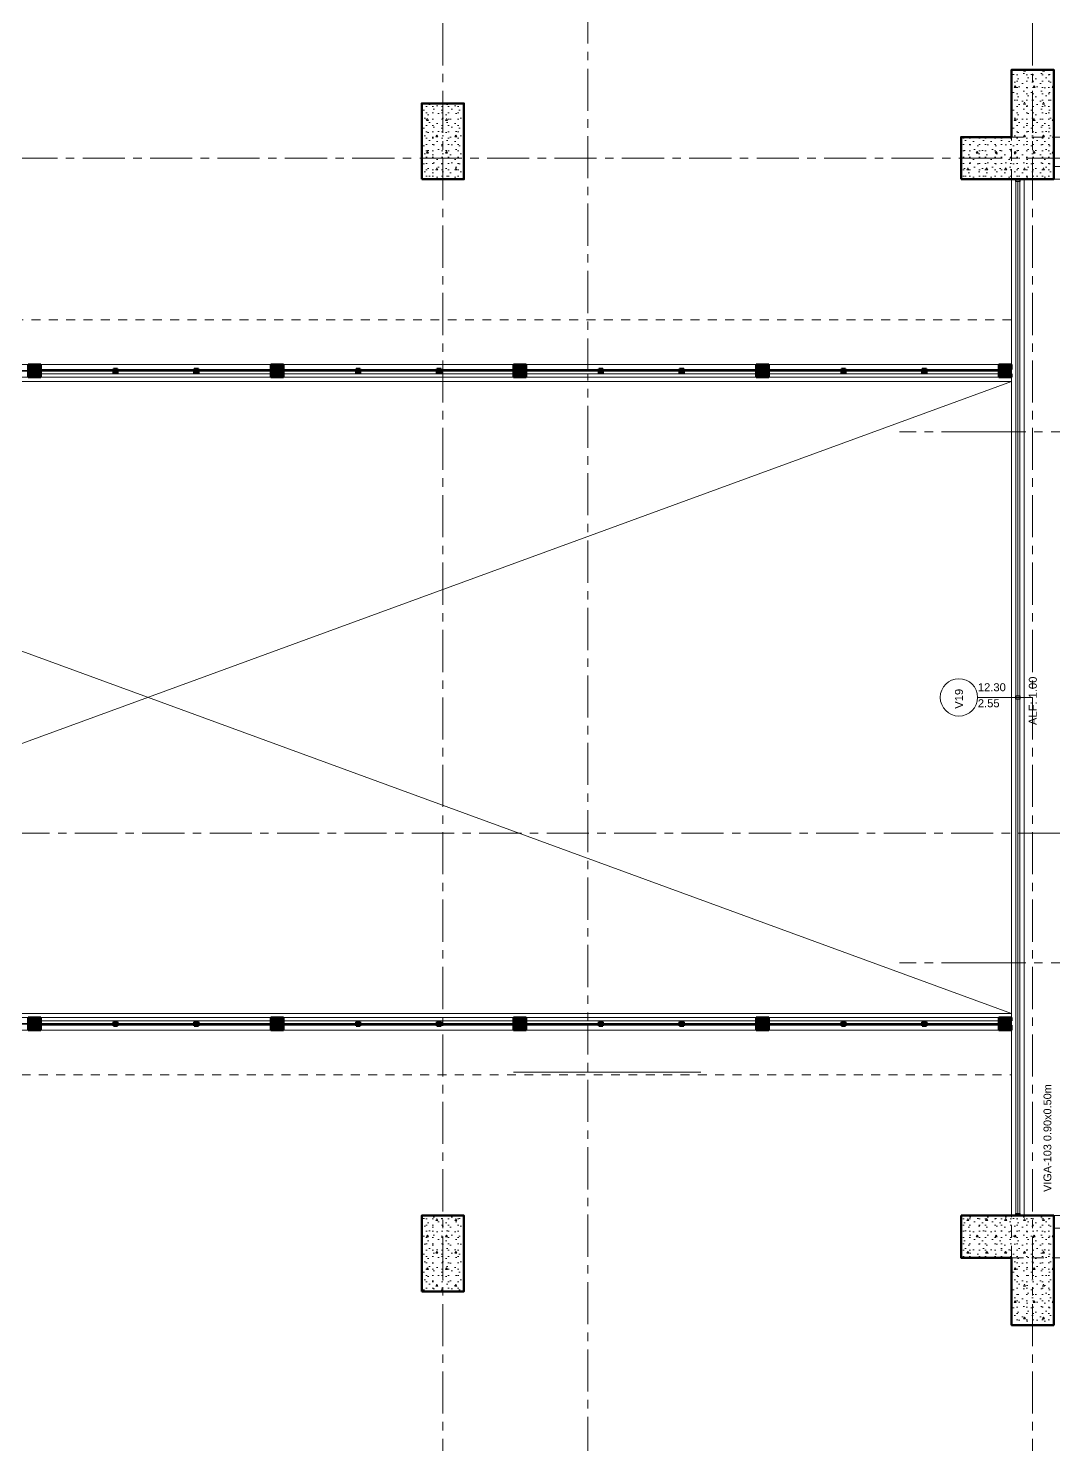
# Model space of a CAD drawing. Header units: inches. Extents: x -19 to 5698, y -728 to 92.
# Drawn here: x 494.9 to 507.07, y 14.68 to 31.49 of the extents above; entities that cross this region are included whole.
import ezdxf

# ---------------------------------------------------------------- set-up
doc = ezdxf.new("R2010")
doc.units = ezdxf.units.IN
doc.header["$MEASUREMENT"] = 0
doc.set_wipeout_variables(frame=1)
for name, pattern in [('ACAD_ISO04W100', [30, 24, -3, 0, -3]), ('Hidden Line', [0.195611, 0.141111, -0.0545]), ('Oculto', [0.15875, 0.105833, -0.052917]), ('Punto & Raya', [0.65, 0.5, -0.075, 0, -0.075]), ('Wipeout_Contour', [1, 0, -1])]:
    doc.linetypes.add(name, pattern=pattern)
for name, color, linetype in [('02 _ ARQ _ ALB _ Ejes Generales', 251, 'Continuous'), ('02 _ ARQ _ ZON _ Espacio.3D', 7, 'Continuous'), ('08 _ STR _ EXT _ 06 Columnas', 7, 'Continuous'), ('08 _ STR _ EXT _ 07 Losa Aligerada', 7, 'Continuous'), ('08 _ STR _ EXT _ 09 Vigas', 251, 'Continuous'), ('Acabado - Muros', 7, 'Continuous'), ('Dibujo 2D - General', 7, 'Continuous'), ('Estructura - 04 MURO', 7, 'Continuous'), ('Marcador - Secciones', 7, 'Continuous'), ('Notas - Etiquetas', 7, 'Continuous')]:
    doc.layers.add(name, color=color, linetype=linetype)
doc.styles.add('Estilo_Generado_4', font='swisse.ttf')
pattern_1 = [(0, (462.5001, 3e-08), (0, 0.3897114), [0.024375, -0.200625]), (0, (462.6126, 0.19486), (0, 0.3897114), [0.024375, -0.200625]), (60, (462.5001, 3e-08), (-0.3375, 0.1948557), [0.024375, -0.200625]), (60, (462.7251, 3e-08), (-0.3375, 0.1948557), [0.024375, -0.200625]), (120, (462.52447, 3e-08), (0.3375, 0.1948557), [0.024375, -0.200625]), (120, (462.74947, 3e-08), (0.3375, 0.1948557), [0.024375, -0.200625]), (0, (462.50009, 0.0375), (0, 0.075), [0, -0.075, 0, -0.1125]), (45, (462.53759, 0.0375), (-0.05303301, 0.05303301), [0, -0.05625, 0, -0.09375])]

msp = doc.modelspace()

# ---------------------------------------------------------------- hatches: boundary and pattern name
at = {"layer": '08 _ STR _ EXT _ 06 Columnas', "linetype": 'Continuous', "lineweight": 9}
h = msp.add_hatch(dxfattribs=at)
h.set_pattern_fill('HORMIGÓN_EN_MASA_0002', style=0, pattern_type=2)
h.set_pattern_definition(pattern_1)
h.paths.add_polyline_path([(505.9701, 29.7), (507.0701, 29.7), (507.0701, 31), (506.5701, 31), (506.5701, 30.2), (505.9701, 30.2)])
h = msp.add_hatch(dxfattribs=at)
h.set_pattern_fill('HORMIGÓN_EN_MASA_0002', style=0, pattern_type=2)
h.set_pattern_definition(pattern_1)
h.paths.add_polyline_path([(499.5701, 29.7), (500.0701, 29.7), (500.0701, 30.6), (499.5701, 30.6)])
h = msp.add_hatch(dxfattribs=at)
h.set_pattern_fill('HORMIGÓN_EN_MASA_0002', style=0, pattern_type=2)
h.set_pattern_definition(pattern_1)
h.paths.add_polyline_path([(499.5701, 16.5), (500.0701, 16.5), (500.0701, 17.4), (499.5701, 17.4)])
h = msp.add_hatch(dxfattribs=at)
h.set_pattern_fill('HORMIGÓN_EN_MASA_0002', style=0, pattern_type=2)
h.set_pattern_definition(pattern_1)
h.paths.add_polyline_path([(505.9701, 17.4), (505.9701, 16.9), (506.5701, 16.9), (506.5701, 16.1), (507.0701, 16.1), (507.0701, 17.4)])

# ---------------------------------------------------------------- linework, layer by layer
at = {"layer": '02 _ ARQ _ ALB _ Ejes Generales', "color": 251, "linetype": 'Punto & Raya', "lineweight": 13, "true_color": 0x636466}
for p, q in [((506.8201, 3.05), (506.8201, 44.9)), ((468.3455, 29.95), (517.0701, 29.95)), ((506.2386, 26.7), (505.2386, 26.7)), ((506.2386, 26.7), (512.2386, 26.7)), ((506.2386, 20.4), (505.2386, 20.4)), ((506.2386, 20.4), (512.2386, 20.4))]:
    msp.add_line(p, q, dxfattribs=at)
at = {"layer": '02 _ ARQ _ ZON _ Espacio.3D', "color": 254, "linetype": 'Continuous', "lineweight": 0, "flags": 128}
for points in [[(483.3801, 27.5), (506.5701, 27.5), (506.5701, 29.7), (505.9701, 29.7), (505.9701, 30.2), (506.5701, 30.2), (506.5701, 31), (507.0701, 31), (507.0701, 29.85), (513.0701, 29.85), (513.0701, 30.2), (513.5701, 30.2), (513.5701, 30.7), (514.0701, 30.7), (514.0701, 29.85), (515.2701, 29.85), (515.2701, 40.25), (494.7415, 40.25)], [(486.6987, 6.85), (515.2701, 6.85), (515.2701, 15.2), (514.4701, 15.2), (514.4701, 17.9501), (514.0701, 17.9501), (514.0701, 16.4), (513.5701, 16.4), (513.5701, 16.9), (513.0701, 16.9), (513.0701, 17.25), (507.0701, 17.25), (507.0701, 16.1), (506.5701, 16.1), (506.5701, 16.9), (505.9701, 16.9), (505.9701, 17.4), (506.5701, 17.4), (506.5701, 19.6), (483.3801, 19.6)]]:
    msp.add_lwpolyline(points, dxfattribs=at)
msp.add_lwpolyline([(506.7201, 29.7), (506.7201, 17.4), (509.1701, 17.4), (509.1701, 19.3), (509.3201, 19.3), (509.3201, 20.2), (509.1701, 20.2), (509.1701, 22.25), (508.6701, 22.25), (508.6701, 22.7), (509.1701, 22.7), (509.1701, 24.4), (508.6701, 24.4), (508.6701, 24.85), (509.1701, 24.85), (509.1701, 29.7)], close=True, dxfattribs=at)
at = {"layer": '08 _ STR _ EXT _ 06 Columnas', "color": 7, "linetype": 'Continuous', "lineweight": 60, "flags": 128}
for points in [[(505.9701, 29.7), (507.0701, 29.7), (507.0701, 31), (506.5701, 31), (506.5701, 30.2), (505.9701, 30.2)], [(505.9701, 17.4), (507.0701, 17.4), (507.0701, 16.1), (506.5701, 16.1), (506.5701, 16.9), (505.9701, 16.9)]]:
    msp.add_lwpolyline(points, close=True, dxfattribs=at)
at = {"layer": '08 _ STR _ EXT _ 06 Columnas', "color": 7, "linetype": 'Continuous', "lineweight": 80, "flags": 128}
for points in [[(499.5701, 29.7), (500.0701, 29.7), (500.0701, 30.6), (499.5701, 30.6)], [(499.5701, 16.5), (500.0701, 16.5), (500.0701, 17.4), (499.5701, 17.4)]]:
    msp.add_lwpolyline(points, close=True, dxfattribs=at)
at = {"layer": '08 _ STR _ EXT _ 07 Losa Aligerada', "color": 7, "linetype": 'Continuous', "lineweight": 18, "flags": 128}
msp.add_lwpolyline([(506.5701, 19.8), (506.5701, 27.3), (486.0701, 27.3), (486.0701, 24.7758), (486.0701, 24.5), (486.0701, 24.5), (486.0701, 22.6), (486.0706, 22.6), (486.0707, 22.35), (486.0701, 22.35), (486.0701, 19.8)], close=True, dxfattribs=at)
at = {"layer": '08 _ STR _ EXT _ 09 Vigas', "color": 251, "linetype": 'Hidden Line', "lineweight": 13, "true_color": 0x636466}
for p, q in [((506.5701, 30.2), (514.0701, 30.2)), ((506.5701, 16.9), (514.0701, 16.9))]:
    msp.add_line(p, q, dxfattribs=at)
at = {"layer": 'Dibujo 2D - General', "color": 7, "linetype": 'ACAD_ISO04W100', "lineweight": 13}
msp.add_line((500.6601, 19.1), (502.8808, 19.1), dxfattribs=at)
at = {"layer": 'Estructura - 04 MURO', "color": 7, "linetype": 'Continuous', "lineweight": 80}
for p, q in [((506.5701, 29.7), (506.6201, 29.7)), ((506.5701, 29.7), (506.6201, 29.7)), ((506.6201, 29.7), (506.6701, 29.7)), ((506.6201, 29.7), (506.6701, 29.7)), ((506.6201, 29.7), (506.6701, 29.7)), ((506.6701, 29.7), (506.7201, 29.7)), ((506.6701, 29.7), (506.7201, 29.7)), ((506.5701, 17.4), (506.6201, 17.4)), ((506.5701, 17.4), (506.6201, 17.4)), ((506.6201, 17.4), (506.6701, 17.4)), ((506.6201, 17.4), (506.6701, 17.4)), ((506.6201, 17.4), (506.6701, 17.4)), ((506.6701, 17.4), (506.7201, 17.4)), ((506.6701, 17.4), (506.7201, 17.4))]:
    msp.add_line(p, q, dxfattribs=at)
at = {"layer": 'Estructura - 04 MURO', "color": 165, "linetype": 'Continuous', "lineweight": 15}
for p, q in [((506.5701, 29.7), (506.5701, 17.4)), ((506.6201, 23.57), (506.6201, 29.674)), ((506.6451, 29.674), (506.6451, 23.57)), ((506.6701, 29.674), (506.6701, 23.57)), ((506.7201, 29.7), (506.7201, 17.4)), ((506.167, 23.55), (506.8201, 23.55)), ((506.6201, 17.426), (506.6201, 23.53)), ((506.6451, 23.53), (506.6451, 17.426)), ((506.6701, 23.53), (506.6701, 17.426))]:
    msp.add_line(p, q, dxfattribs=at)
at = {"layer": 'Estructura - 04 MURO', "color": 165, "linetype": 'Continuous', "lineweight": 25}
for p, q in [((506.6201, 29.674), (506.6201, 29.7)), ((506.6701, 29.674), (506.6201, 29.674)), ((506.6701, 29.7), (506.6701, 29.674)), ((506.6201, 23.55), (506.6201, 23.57)), ((506.6201, 23.57), (506.6701, 23.57)), ((506.6201, 23.53), (506.6201, 23.55)), ((506.6701, 23.57), (506.6701, 23.55)), ((506.6701, 23.55), (506.6701, 23.53)), ((506.6701, 23.53), (506.6201, 23.53)), ((506.6201, 17.4), (506.6201, 17.426)), ((506.6201, 17.426), (506.6701, 17.426)), ((506.6701, 17.426), (506.6701, 17.4))]:
    msp.add_line(p, q, dxfattribs=at)
at = {"layer": 'Estructura - 04 MURO', "color": 251, "linetype": 'Continuous', "lineweight": 13, "flags": 128}
msp.add_lwpolyline([(505.9451, 23.7719, 1), (505.9451, 23.3281, 1)], format="xyb", close=True, dxfattribs=at)
at = {"layer": 'Marcador - Secciones', "color": 251, "linetype": 'Punto & Raya', "lineweight": 13, "true_color": 0x636466}
msp.add_line((491.4527, 21.9367), (519.2073, 21.9367), dxfattribs=at)

# ---------------------------------------------------------------- texts
at = {"layer": 'Estructura - 04 MURO', "color": 251, "lineweight": 25, "char_height": 0.095, "attachment_point": 7, "style": 'Estilo_Generado_4'}
for s, insert in [('\\A1;{\\pql;\\pt0;\\fSwis721 Ex BT|b0|i0|c0|p34;12.30\\fSwis721 Ex BT|b0|i0|c0|p34;\\A1{\\H.66x;\\S^  ;}\\fSwis721 Ex BT|b0|i0|c0|p34;\\fSwis721 Ex BT|b0|i0|c0|p34;}', (506.1701, 23.595)), ('\\A1;{\\pql;\\pt0;\\fSwis721 Ex BT|b0|i0|c0|p34;2.55\\fSwis721 Ex BT|b0|i0|c0|p34;\\A1{\\H.66x;\\S^  ;}\\fSwis721 Ex BT|b0|i0|c0|p34;\\fSwis721 Ex BT|b0|i0|c0|p34;}', (506.1701, 23.405))]:
    msp.add_mtext(s, dxfattribs=dict(at, insert=insert))
at = {"layer": 'Estructura - 04 MURO', "color": 251, "lineweight": 25, "char_height": 0.095, "attachment_point": 7, "rotation": 90, "style": 'Estilo_Generado_4'}
for s, insert in [('\\A1;{\\pql;\\pt0;\\fSwis721 Ex BT|b0|i0|c0|p34;ALF: 1.00\\fSwis721 Ex BT|b0|i0|c0|p34;\\A1{\\H.66x;\\S^  ;}\\fSwis721 Ex BT|b0|i0|c0|p34;\\fSwis721 Ex BT|b0|i0|c0|p34;}', (506.8975, 23.2212)), ('\\A1;{\\pql;\\pt0;\\fSwis721 Ex BT|b0|i0|c0|p34;V19\\fSwis721 Ex BT|b0|i0|c0|p34;\\fSwis721 Ex BT|b0|i0|c0|p34;\\fSwis721 Ex BT|b0|i0|c0|p34;}', (505.9952, 23.4149))]:
    msp.add_mtext(s, dxfattribs=dict(at, insert=insert))
at = {"layer": 'Notas - Etiquetas', "color": 171, "linetype": 'Continuous', "lineweight": 13, "insert": (507.0435, 17.6801), "char_height": 0.0925, "attachment_point": 7, "rotation": 90, "style": 'Estilo_Generado_4'}
msp.add_mtext('\\A1;{\\pql;\\fSwis721 Ex BT|b0|i0|c0|p34;VIGA-103\\fSwis721 Ex BT|b0|i0|c0|p34; \\fSwis721 Ex BT|b0|i0|c0|p34;0.90\\fSwis721 Ex BT|b0|i0|c0|p34;x\\fSwis721 Ex BT|b0|i0|c0|p34;0.50\\fSwis721 Ex BT|b0|i0|c0|p34;m}', dxfattribs=at)

# ---------------------------------------------------------------- next in the draw order: wipeouts: each hides what was drawn before it
at = {"color": 254, "linetype": 'Wipeout_Contour', "lineweight": 0, "ltscale": 16214.151594}
msp.add_wipeout([(484.7301, 27.35), (506.5701, 27.35), (506.5701, 27.5), (484.7301, 27.5)], dxfattribs=at).dxf.layer = 'Estructura - 04 MURO'
at = {"color": 254, "linetype": 'Wipeout_Contour', "lineweight": 0, "ltscale": 16213.9715}
msp.add_wipeout([(484.7301, 19.6), (506.5701, 19.6), (506.5701, 19.75), (484.7301, 19.75)], dxfattribs=at).dxf.layer = 'Estructura - 04 MURO'

# ---------------------------------------------------------------- next in the draw order: hatches: boundary and pattern name
at = {"layer": 'Acabado - Muros', "linetype": 'Continuous', "lineweight": 9}
for points in [[(494.9001, 27.4298), (494.0401, 27.4298), (494.0401, 27.4198), (494.9001, 27.4198)], [(494.9001, 19.67), (494.9001, 19.68), (494.0401, 19.68), (494.0401, 19.67)]]:
    msp.add_hatch(color=250, dxfattribs=at).paths.add_polyline_path(points)
at = {"layer": 'Acabado - Muros', "linetype": 'Continuous', "lineweight": 0}
for points in [[(506.5201, 27.3898), (506.5701, 27.3898), (506.5701, 27.4398), (506.5201, 27.4398)], [(506.5201, 19.71), (506.5201, 19.66), (506.5701, 19.66), (506.5701, 19.71)]]:
    msp.add_hatch(color=254, dxfattribs=at).paths.add_polyline_path(points)

# ---------------------------------------------------------------- next in the draw order: linework, layer by layer
at = {"layer": '08 _ STR _ EXT _ 09 Vigas', "color": 251, "linetype": 'Hidden Line', "lineweight": 13, "true_color": 0x636466}
msp.add_line((506.5701, 16.9), (506.5701, 30.2), dxfattribs=at)
at = {"layer": 'Acabado - Muros', "color": 7, "linetype": 'Continuous', "lineweight": 60}
for p, q in [((494.9001, 27.4998), (494.9001, 27.3498)), ((506.5201, 27.4398), (506.5201, 27.3898)), ((506.5701, 27.4398), (506.5201, 27.4398)), ((506.5701, 27.4998), (506.5701, 27.4398)), ((506.5701, 27.3898), (506.5201, 27.3898)), ((506.5701, 27.3898), (506.5701, 27.3498)), ((494.9001, 19.75), (494.9001, 19.6)), ((506.5201, 19.71), (506.5201, 19.66)), ((506.5701, 19.71), (506.5201, 19.71)), ((506.5701, 19.75), (506.5701, 19.71)), ((506.5701, 19.66), (506.5201, 19.66)), ((506.5701, 19.66), (506.5701, 19.6))]:
    msp.add_line(p, q, dxfattribs=at)
at = {"layer": 'Acabado - Muros', "color": 7, "linetype": 'Continuous', "lineweight": 13, "flags": 128}
for points in [[(494.9001, 27.4298), (494.9001, 27.4198), (494.0401, 27.4198), (494.0401, 27.4298)], [(494.9001, 19.67), (494.9001, 19.68), (494.0401, 19.68), (494.0401, 19.67)]]:
    msp.add_lwpolyline(points, close=True, dxfattribs=at)
at = {"layer": 'Dibujo 2D - General', "color": 7, "linetype": 'ACAD_ISO04W100', "lineweight": 13}
for p, q in [((506.4201, 27.5), (483.5301, 27.5)), ((483.5301, 27.35), (506.5701, 27.35)), ((486.0701, 19.8), (506.5701, 27.3)), ((506.5701, 19.8), (486.0701, 27.3)), ((506.5701, 19.75), (483.5301, 19.75)), ((483.5301, 19.6), (506.5701, 19.6))]:
    msp.add_line(p, q, dxfattribs=at)
at = {"layer": 'Dibujo 2D - General', "color": 7, "linetype": 'Oculto', "lineweight": 13}
msp.add_lwpolyline([(482.8801, 19.0689), (506.5701, 19.0689), (506.5701, 28.0309), (482.8801, 28.0309)], close=True, dxfattribs=at)
at = {"layer": 'Dibujo 2D - General', "color": 7, "linetype": 'ACAD_ISO04W100', "lineweight": 13}
for points in [[(494.9001, 27.5), (495.0501, 27.5), (495.0501, 27.35), (494.9001, 27.35)], [(497.7801, 27.5), (497.9301, 27.5), (497.9301, 27.35), (497.7801, 27.35)], [(500.6601, 27.5), (500.8101, 27.5), (500.8101, 27.35), (500.6601, 27.35)], [(503.5401, 27.5), (503.6901, 27.5), (503.6901, 27.35), (503.5401, 27.35)], [(506.4201, 27.5), (506.5701, 27.5), (506.5701, 27.35), (506.4201, 27.35)], [(494.9001, 19.75), (495.0501, 19.75), (495.0501, 19.6), (494.9001, 19.6)], [(497.7801, 19.75), (497.9301, 19.75), (497.9301, 19.6), (497.7801, 19.6)], [(500.6601, 19.75), (500.8101, 19.75), (500.8101, 19.6), (500.6601, 19.6)], [(503.5401, 19.75), (503.6901, 19.75), (503.6901, 19.6), (503.5401, 19.6)], [(506.4201, 19.75), (506.5701, 19.75), (506.5701, 19.6), (506.4201, 19.6)]]:
    msp.add_lwpolyline(points, close=True, dxfattribs=at)
at = {"layer": 'Estructura - 04 MURO', "color": 7, "linetype": 'Continuous', "lineweight": 13, "flags": 128}
for points in [[(506.5701, 27.5), (484.7301, 27.5)], [(506.5701, 27.35), (506.5701, 27.5)], [(484.7301, 27.35), (506.5701, 27.35)], [(506.5701, 19.75), (484.7301, 19.75)], [(506.5701, 19.6), (506.5701, 19.75)], [(484.7301, 19.6), (506.5701, 19.6)]]:
    msp.add_lwpolyline(points, dxfattribs=at)
at = {"layer": 'Marcador - Secciones', "color": 251, "linetype": 'Punto & Raya', "lineweight": 13, "true_color": 0x636466}
msp.add_line((501.5425, 46.2111), (501.5425, 0.8878), dxfattribs=at)

# ---------------------------------------------------------------- next in the draw order: wipeouts: each hides what was drawn before it
at = {"color": 254, "linetype": 'Wipeout_Contour', "lineweight": 0, "ltscale": 24331.456}
msp.add_wipeout([(496.8951, 27.3998), (496.8951, 27.3898), (497.7801, 27.3898), (497.7801, 27.4398), (496.9201, 27.4398), (496.9201, 27.3998)], dxfattribs=at).dxf.layer = 'Acabado - Muros'
at = {"color": 254, "linetype": 'Wipeout_Contour', "lineweight": 0, "ltscale": 24348.735608}
msp.add_wipeout([(499.7751, 27.3998), (499.7751, 27.3898), (500.6601, 27.3898), (500.6601, 27.4398), (499.8001, 27.4398), (499.8001, 27.3998)], dxfattribs=at).dxf.layer = 'Acabado - Muros'
at = {"color": 254, "linetype": 'Wipeout_Contour', "lineweight": 0, "ltscale": 24366.015217}
msp.add_wipeout([(502.6551, 27.3998), (502.6551, 27.3898), (503.5401, 27.3898), (503.5401, 27.4398), (502.6801, 27.4398), (502.6801, 27.3998)], dxfattribs=at).dxf.layer = 'Acabado - Muros'
at = {"color": 254, "linetype": 'Wipeout_Contour', "lineweight": 0, "ltscale": 24383.294826}
msp.add_wipeout([(505.5351, 27.3998), (505.5351, 27.3898), (506.4201, 27.3898), (506.4201, 27.4398), (505.5601, 27.4398), (505.5601, 27.3998)], dxfattribs=at).dxf.layer = 'Acabado - Muros'
at = {"color": 254, "linetype": 'Wipeout_Contour', "lineweight": 0, "ltscale": 24331.19398}
msp.add_wipeout([(496.8951, 19.71), (496.8951, 19.7), (496.9201, 19.7), (496.9201, 19.66), (497.7801, 19.66), (497.7801, 19.71)], dxfattribs=at).dxf.layer = 'Acabado - Muros'
at = {"color": 254, "linetype": 'Wipeout_Contour', "lineweight": 0, "ltscale": 24348.473774}
msp.add_wipeout([(499.7751, 19.71), (499.7751, 19.7), (499.8001, 19.7), (499.8001, 19.66), (500.6601, 19.66), (500.6601, 19.71)], dxfattribs=at).dxf.layer = 'Acabado - Muros'
at = {"color": 254, "linetype": 'Wipeout_Contour', "lineweight": 0, "ltscale": 24365.753569}
msp.add_wipeout([(502.6551, 19.71), (502.6551, 19.7), (502.6801, 19.7), (502.6801, 19.66), (503.5401, 19.66), (503.5401, 19.71)], dxfattribs=at).dxf.layer = 'Acabado - Muros'
at = {"color": 254, "linetype": 'Wipeout_Contour', "lineweight": 0, "ltscale": 32503.188582}
msp.add_wipeout([(505.5351, 19.71), (504.5751, 19.71), (504.5751, 19.7), (504.6001, 19.7), (504.6001, 19.66), (505.5101, 19.66), (505.5101, 19.7), (505.5351, 19.7)], dxfattribs=at).dxf.layer = 'Acabado - Muros'

# ---------------------------------------------------------------- next in the draw order: hatches: boundary and pattern name
at = {"layer": 'Acabado - Muros', "linetype": 'Continuous', "lineweight": 0}
msp.add_hatch(color=254, dxfattribs=at).paths.add_polyline_path([(506.5701, 27.3498), (506.5701, 27.4998), (506.4201, 27.4998), (506.4201, 27.3498)])

# ---------------------------------------------------------------- next in the draw order: linework, layer by layer
at = {"layer": 'Acabado - Muros', "color": 7, "linetype": 'Continuous', "lineweight": 60}
for p, q in [((497.7801, 27.4998), (497.7801, 27.3498)), ((500.6601, 27.4998), (500.6601, 27.3498)), ((503.5401, 27.4998), (503.5401, 27.3498)), ((506.4201, 27.4998), (506.4201, 27.3498)), ((506.5701, 27.4998), (506.4201, 27.4998)), ((506.5701, 27.3498), (506.4201, 27.3498)), ((497.7801, 19.75), (497.7801, 19.6)), ((500.6601, 19.75), (500.6601, 19.6)), ((503.5401, 19.75), (503.5401, 19.6))]:
    msp.add_line(p, q, dxfattribs=at)

# ---------------------------------------------------------------- next in the draw order: wipeouts: each hides what was drawn before it
at = {"color": 254, "linetype": 'Wipeout_Contour', "lineweight": 0, "ltscale": 32434.41397}
msp.add_wipeout([(495.9351, 27.3998), (495.9351, 27.3898), (496.8951, 27.3898), (496.8951, 27.3998), (496.8701, 27.3998), (496.8701, 27.4398), (495.9601, 27.4398), (495.9601, 27.3998)], dxfattribs=at).dxf.layer = 'Acabado - Muros'
at = {"color": 254, "linetype": 'Wipeout_Contour', "lineweight": 0, "ltscale": 32457.453449}
msp.add_wipeout([(498.8151, 27.3998), (498.8151, 27.3898), (499.7751, 27.3898), (499.7751, 27.3998), (499.7501, 27.3998), (499.7501, 27.4398), (498.8401, 27.4398), (498.8401, 27.3998)], dxfattribs=at).dxf.layer = 'Acabado - Muros'
at = {"color": 254, "linetype": 'Wipeout_Contour', "lineweight": 0, "ltscale": 32480.49293}
msp.add_wipeout([(501.6951, 27.3998), (501.6951, 27.3898), (502.6551, 27.3898), (502.6551, 27.3998), (502.6301, 27.3998), (502.6301, 27.4398), (501.7201, 27.4398), (501.7201, 27.3998)], dxfattribs=at).dxf.layer = 'Acabado - Muros'
at = {"color": 254, "linetype": 'Wipeout_Contour', "lineweight": 0, "ltscale": 32503.53241}
msp.add_wipeout([(504.5751, 27.3998), (504.5751, 27.3898), (505.5351, 27.3898), (505.5351, 27.3998), (505.5101, 27.3998), (505.5101, 27.4398), (504.6001, 27.4398), (504.6001, 27.3998)], dxfattribs=at).dxf.layer = 'Acabado - Muros'
at = {"color": 254, "linetype": 'Wipeout_Contour', "lineweight": 0, "ltscale": 32434.069408}
msp.add_wipeout([(496.8951, 19.71), (495.9351, 19.71), (495.9351, 19.7), (495.9601, 19.7), (495.9601, 19.66), (496.8701, 19.66), (496.8701, 19.7), (496.8951, 19.7)], dxfattribs=at).dxf.layer = 'Acabado - Muros'
at = {"color": 254, "linetype": 'Wipeout_Contour', "lineweight": 0, "ltscale": 32457.109132}
msp.add_wipeout([(499.7751, 19.71), (498.8151, 19.71), (498.8151, 19.7), (498.8401, 19.7), (498.8401, 19.66), (499.7501, 19.66), (499.7501, 19.7), (499.7751, 19.7)], dxfattribs=at).dxf.layer = 'Acabado - Muros'
at = {"color": 254, "linetype": 'Wipeout_Contour', "lineweight": 0, "ltscale": 32480.148857}
msp.add_wipeout([(502.6551, 19.71), (501.6951, 19.71), (501.6951, 19.7), (501.7201, 19.7), (501.7201, 19.66), (502.6301, 19.66), (502.6301, 19.7), (502.6551, 19.7)], dxfattribs=at).dxf.layer = 'Acabado - Muros'
at = {"color": 254, "linetype": 'Wipeout_Contour', "lineweight": 0, "ltscale": 24371.746492}
msp.add_wipeout([(503.6901, 19.71), (503.6901, 19.66), (504.5501, 19.66), (504.5501, 19.7), (504.5751, 19.7), (504.5751, 19.71)], dxfattribs=at).dxf.layer = 'Acabado - Muros'
at = {"color": 254, "linetype": 'Wipeout_Contour', "lineweight": 0, "ltscale": 24383.033364}
msp.add_wipeout([(505.5351, 19.71), (505.5351, 19.7), (505.5601, 19.7), (505.5601, 19.66), (506.4201, 19.66), (506.4201, 19.71)], dxfattribs=at).dxf.layer = 'Acabado - Muros'

# ---------------------------------------------------------------- next in the draw order: hatches: boundary and pattern name
at = {"layer": 'Acabado - Muros', "linetype": 'Continuous', "lineweight": 0}
for points in [[(496.9201, 27.3998), (496.9201, 27.4498), (496.8701, 27.4498), (496.8701, 27.3998)], [(499.8001, 27.3998), (499.8001, 27.4498), (499.7501, 27.4498), (499.7501, 27.3998)], [(502.6801, 27.3998), (502.6801, 27.4498), (502.6301, 27.4498), (502.6301, 27.3998)], [(505.5601, 27.3998), (505.5601, 27.4498), (505.5101, 27.4498), (505.5101, 27.3998)], [(496.9201, 19.7), (496.8701, 19.7), (496.8701, 19.65), (496.9201, 19.65)], [(499.8001, 19.7), (499.7501, 19.7), (499.7501, 19.65), (499.8001, 19.65)], [(502.6801, 19.7), (502.6301, 19.7), (502.6301, 19.65), (502.6801, 19.65)], [(503.6901, 19.75), (503.5401, 19.75), (503.5401, 19.6), (503.6901, 19.6)], [(504.6001, 19.7), (504.5501, 19.7), (504.5501, 19.65), (504.6001, 19.65)], [(505.5601, 19.7), (505.5101, 19.7), (505.5101, 19.65), (505.5601, 19.65)], [(506.5701, 19.75), (506.4201, 19.75), (506.4201, 19.6), (506.5701, 19.6)]]:
    msp.add_hatch(color=254, dxfattribs=at).paths.add_polyline_path(points)
at = {"layer": 'Acabado - Muros', "linetype": 'Continuous', "lineweight": 9}
for points in [[(497.7801, 27.4298), (496.9201, 27.4298), (496.9201, 27.4198), (497.7801, 27.4198)], [(500.6601, 27.4298), (499.8001, 27.4298), (499.8001, 27.4198), (500.6601, 27.4198)], [(503.5401, 27.4298), (502.6801, 27.4298), (502.6801, 27.4198), (503.5401, 27.4198)], [(506.4201, 27.4298), (505.5601, 27.4298), (505.5601, 27.4198), (506.4201, 27.4198)], [(497.7801, 19.67), (497.7801, 19.68), (496.9201, 19.68), (496.9201, 19.67)], [(500.6601, 19.67), (500.6601, 19.68), (499.8001, 19.68), (499.8001, 19.67)], [(503.5401, 19.67), (503.5401, 19.68), (502.6801, 19.68), (502.6801, 19.67)], [(504.5501, 19.67), (504.5501, 19.68), (503.6901, 19.68), (503.6901, 19.67)], [(505.5101, 19.67), (505.5101, 19.68), (504.6001, 19.68), (504.6001, 19.67)], [(506.4201, 19.67), (506.4201, 19.68), (505.5601, 19.68), (505.5601, 19.67)]]:
    msp.add_hatch(color=250, dxfattribs=at).paths.add_polyline_path(points)

# ---------------------------------------------------------------- next in the draw order: linework, layer by layer
at = {"layer": '02 _ ARQ _ ALB _ Ejes Generales', "color": 251, "linetype": 'Punto & Raya', "lineweight": 13, "true_color": 0x636466}
msp.add_line((499.8201, 3.05), (499.8201, 44.9), dxfattribs=at)
at = {"layer": 'Acabado - Muros', "color": 7, "linetype": 'Continuous', "lineweight": 60}
for p, q in [((496.8701, 27.4498), (496.8701, 27.3998)), ((496.9201, 27.4498), (496.8701, 27.4498)), ((496.9201, 27.4498), (496.9201, 27.3998)), ((499.7501, 27.4498), (499.7501, 27.3998)), ((499.8001, 27.4498), (499.7501, 27.4498)), ((499.8001, 27.4498), (499.8001, 27.3998)), ((502.6301, 27.4498), (502.6301, 27.3998)), ((502.6801, 27.4498), (502.6301, 27.4498)), ((502.6801, 27.4498), (502.6801, 27.3998)), ((505.5101, 27.4498), (505.5101, 27.3998)), ((505.5601, 27.4498), (505.5101, 27.4498)), ((505.5601, 27.4498), (505.5601, 27.3998)), ((496.9201, 27.3998), (496.8701, 27.3998)), ((499.8001, 27.3998), (499.7501, 27.3998)), ((502.6801, 27.3998), (502.6301, 27.3998)), ((505.5601, 27.3998), (505.5101, 27.3998)), ((496.8701, 19.7), (496.8701, 19.65)), ((496.9201, 19.7), (496.8701, 19.7)), ((496.9201, 19.7), (496.9201, 19.65)), ((499.7501, 19.7), (499.7501, 19.65)), ((499.8001, 19.7), (499.7501, 19.7)), ((499.8001, 19.7), (499.8001, 19.65)), ((502.6301, 19.7), (502.6301, 19.65)), ((502.6801, 19.7), (502.6301, 19.7)), ((502.6801, 19.7), (502.6801, 19.65)), ((503.6901, 19.75), (503.5401, 19.75)), ((503.6901, 19.75), (503.6901, 19.6)), ((504.5501, 19.7), (504.5501, 19.65)), ((504.6001, 19.7), (504.5501, 19.7)), ((504.6001, 19.7), (504.6001, 19.65)), ((505.5101, 19.7), (505.5101, 19.65)), ((505.5601, 19.7), (505.5101, 19.7)), ((505.5601, 19.7), (505.5601, 19.65)), ((506.4201, 19.75), (506.4201, 19.6)), ((506.5701, 19.75), (506.4201, 19.75)), ((496.9201, 19.65), (496.8701, 19.65)), ((499.8001, 19.65), (499.7501, 19.65)), ((502.6801, 19.65), (502.6301, 19.65)), ((503.6901, 19.6), (503.5401, 19.6)), ((504.6001, 19.65), (504.5501, 19.65)), ((505.5601, 19.65), (505.5101, 19.65)), ((506.5701, 19.6), (506.4201, 19.6))]:
    msp.add_line(p, q, dxfattribs=at)
at = {"layer": 'Acabado - Muros', "color": 251, "linetype": 'Continuous', "lineweight": 13, "flags": 128}
for points in [[(496.9201, 27.4398), (497.7801, 27.4398)], [(499.8001, 27.4398), (500.6601, 27.4398)], [(502.6801, 27.4398), (503.5401, 27.4398)], [(505.5601, 27.4398), (506.4201, 27.4398)], [(503.6901, 19.71), (504.5751, 19.71), (505.5351, 19.71), (506.4201, 19.71)], [(496.9201, 19.66), (497.7801, 19.66)], [(499.8001, 19.66), (500.6601, 19.66)], [(502.6801, 19.66), (503.5401, 19.66)], [(503.6901, 19.66), (504.5501, 19.66)], [(504.6001, 19.66), (505.5101, 19.66)], [(505.5601, 19.66), (506.4201, 19.66)]]:
    msp.add_lwpolyline(points, dxfattribs=at)
at = {"layer": 'Acabado - Muros', "color": 7, "linetype": 'Continuous', "lineweight": 13, "flags": 128}
for points in [[(497.7801, 27.4298), (497.7801, 27.4198), (496.9201, 27.4198), (496.9201, 27.4298)], [(500.6601, 27.4298), (500.6601, 27.4198), (499.8001, 27.4198), (499.8001, 27.4298)], [(503.5401, 27.4298), (503.5401, 27.4198), (502.6801, 27.4198), (502.6801, 27.4298)], [(506.4201, 27.4298), (506.4201, 27.4198), (505.5601, 27.4198), (505.5601, 27.4298)], [(497.7801, 19.67), (497.7801, 19.68), (496.9201, 19.68), (496.9201, 19.67)], [(500.6601, 19.67), (500.6601, 19.68), (499.8001, 19.68), (499.8001, 19.67)], [(503.5401, 19.67), (503.5401, 19.68), (502.6801, 19.68), (502.6801, 19.67)], [(504.5501, 19.67), (504.5501, 19.68), (503.6901, 19.68), (503.6901, 19.67)], [(505.5101, 19.67), (505.5101, 19.68), (504.6001, 19.68), (504.6001, 19.67)], [(506.4201, 19.67), (506.4201, 19.68), (505.5601, 19.68), (505.5601, 19.67)]]:
    msp.add_lwpolyline(points, close=True, dxfattribs=at)

# ---------------------------------------------------------------- next in the draw order: wipeouts: each hides what was drawn before it
at = {"color": 254, "linetype": 'Wipeout_Contour', "lineweight": 0, "ltscale": 24320.16925}
msp.add_wipeout([(495.0501, 27.4398), (495.0501, 27.3898), (495.9351, 27.3898), (495.9351, 27.3998), (495.9101, 27.3998), (495.9101, 27.4398)], dxfattribs=at).dxf.layer = 'Acabado - Muros'
at = {"color": 254, "linetype": 'Wipeout_Contour', "lineweight": 0, "ltscale": 24337.448858}
msp.add_wipeout([(497.9301, 27.4398), (497.9301, 27.3898), (498.8151, 27.3898), (498.8151, 27.3998), (498.7901, 27.3998), (498.7901, 27.4398)], dxfattribs=at).dxf.layer = 'Acabado - Muros'
at = {"color": 254, "linetype": 'Wipeout_Contour', "lineweight": 0, "ltscale": 24354.728466}
msp.add_wipeout([(500.8101, 27.4398), (500.8101, 27.3898), (501.6951, 27.3898), (501.6951, 27.3998), (501.6701, 27.3998), (501.6701, 27.4398)], dxfattribs=at).dxf.layer = 'Acabado - Muros'
at = {"color": 254, "linetype": 'Wipeout_Contour', "lineweight": 0, "ltscale": 24372.008075}
msp.add_wipeout([(503.6901, 27.4398), (503.6901, 27.3898), (504.5751, 27.3898), (504.5751, 27.3998), (504.5501, 27.3998), (504.5501, 27.4398)], dxfattribs=at).dxf.layer = 'Acabado - Muros'
at = {"color": 254, "linetype": 'Wipeout_Contour', "lineweight": 0, "ltscale": 24319.907109}
msp.add_wipeout([(495.0501, 19.71), (495.0501, 19.66), (495.9101, 19.66), (495.9101, 19.7), (495.9351, 19.7), (495.9351, 19.71)], dxfattribs=at).dxf.layer = 'Acabado - Muros'
at = {"color": 254, "linetype": 'Wipeout_Contour', "lineweight": 0, "ltscale": 24337.186903}
msp.add_wipeout([(497.9301, 19.71), (497.9301, 19.66), (498.7901, 19.66), (498.7901, 19.7), (498.8151, 19.7), (498.8151, 19.71)], dxfattribs=at).dxf.layer = 'Acabado - Muros'
at = {"color": 254, "linetype": 'Wipeout_Contour', "lineweight": 0, "ltscale": 24354.466697}
msp.add_wipeout([(500.8101, 19.71), (500.8101, 19.66), (501.6701, 19.66), (501.6701, 19.7), (501.6951, 19.7), (501.6951, 19.71)], dxfattribs=at).dxf.layer = 'Acabado - Muros'

# ---------------------------------------------------------------- next in the draw order: hatches: boundary and pattern name
at = {"layer": 'Acabado - Muros', "linetype": 'Continuous', "lineweight": 0}
for points in [[(495.0501, 27.3498), (495.0501, 27.4998), (494.9001, 27.4998), (494.9001, 27.3498)], [(495.9601, 27.3998), (495.9601, 27.4498), (495.9101, 27.4498), (495.9101, 27.3998)], [(497.9301, 27.3498), (497.9301, 27.4998), (497.7801, 27.4998), (497.7801, 27.3498)], [(498.8401, 27.3998), (498.8401, 27.4498), (498.7901, 27.4498), (498.7901, 27.3998)], [(500.8101, 27.3498), (500.8101, 27.4998), (500.6601, 27.4998), (500.6601, 27.3498)], [(501.7201, 27.3998), (501.7201, 27.4498), (501.6701, 27.4498), (501.6701, 27.3998)], [(503.6901, 27.3498), (503.6901, 27.4998), (503.5401, 27.4998), (503.5401, 27.3498)], [(504.6001, 27.3998), (504.6001, 27.4498), (504.5501, 27.4498), (504.5501, 27.3998)], [(495.0501, 19.75), (494.9001, 19.75), (494.9001, 19.6), (495.0501, 19.6)], [(495.9601, 19.7), (495.9101, 19.7), (495.9101, 19.65), (495.9601, 19.65)], [(497.9301, 19.75), (497.7801, 19.75), (497.7801, 19.6), (497.9301, 19.6)], [(498.8401, 19.7), (498.7901, 19.7), (498.7901, 19.65), (498.8401, 19.65)], [(500.8101, 19.75), (500.6601, 19.75), (500.6601, 19.6), (500.8101, 19.6)], [(501.7201, 19.7), (501.6701, 19.7), (501.6701, 19.65), (501.7201, 19.65)]]:
    msp.add_hatch(color=254, dxfattribs=at).paths.add_polyline_path(points)
at = {"layer": 'Acabado - Muros', "linetype": 'Continuous', "lineweight": 9}
for points in [[(495.9101, 27.4298), (495.0501, 27.4298), (495.0501, 27.4198), (495.9101, 27.4198)], [(496.8701, 27.4298), (495.9601, 27.4298), (495.9601, 27.4198), (496.8701, 27.4198)], [(498.7901, 27.4298), (497.9301, 27.4298), (497.9301, 27.4198), (498.7901, 27.4198)], [(499.7501, 27.4298), (498.8401, 27.4298), (498.8401, 27.4198), (499.7501, 27.4198)], [(501.6701, 27.4298), (500.8101, 27.4298), (500.8101, 27.4198), (501.6701, 27.4198)], [(502.6301, 27.4298), (501.7201, 27.4298), (501.7201, 27.4198), (502.6301, 27.4198)], [(504.5501, 27.4298), (503.6901, 27.4298), (503.6901, 27.4198), (504.5501, 27.4198)], [(505.5101, 27.4298), (504.6001, 27.4298), (504.6001, 27.4198), (505.5101, 27.4198)], [(495.9101, 19.67), (495.9101, 19.68), (495.0501, 19.68), (495.0501, 19.67)], [(496.8701, 19.67), (496.8701, 19.68), (495.9601, 19.68), (495.9601, 19.67)], [(498.7901, 19.67), (498.7901, 19.68), (497.9301, 19.68), (497.9301, 19.67)], [(499.7501, 19.67), (499.7501, 19.68), (498.8401, 19.68), (498.8401, 19.67)], [(501.6701, 19.67), (501.6701, 19.68), (500.8101, 19.68), (500.8101, 19.67)], [(502.6301, 19.67), (502.6301, 19.68), (501.7201, 19.68), (501.7201, 19.67)]]:
    msp.add_hatch(color=250, dxfattribs=at).paths.add_polyline_path(points)

# ---------------------------------------------------------------- next in the draw order: linework, layer by layer
at = {"layer": 'Acabado - Muros', "color": 7, "linetype": 'Continuous', "lineweight": 60}
for p, q in [((495.0501, 27.4998), (494.9001, 27.4998)), ((495.0501, 27.4998), (495.0501, 27.3498)), ((495.9101, 27.4498), (495.9101, 27.3998)), ((495.9601, 27.4498), (495.9101, 27.4498)), ((495.9601, 27.4498), (495.9601, 27.3998)), ((497.9301, 27.4998), (497.7801, 27.4998)), ((497.9301, 27.4998), (497.9301, 27.3498)), ((498.7901, 27.4498), (498.7901, 27.3998)), ((498.8401, 27.4498), (498.7901, 27.4498)), ((498.8401, 27.4498), (498.8401, 27.3998)), ((500.8101, 27.4998), (500.6601, 27.4998)), ((500.8101, 27.4998), (500.8101, 27.3498)), ((501.6701, 27.4498), (501.6701, 27.3998)), ((501.7201, 27.4498), (501.6701, 27.4498)), ((501.7201, 27.4498), (501.7201, 27.3998)), ((503.6901, 27.4998), (503.5401, 27.4998)), ((503.6901, 27.4998), (503.6901, 27.3498)), ((504.5501, 27.4498), (504.5501, 27.3998)), ((504.6001, 27.4498), (504.5501, 27.4498)), ((504.6001, 27.4498), (504.6001, 27.3998)), ((495.0501, 27.3498), (494.9001, 27.3498)), ((495.9601, 27.3998), (495.9101, 27.3998)), ((497.9301, 27.3498), (497.7801, 27.3498)), ((498.8401, 27.3998), (498.7901, 27.3998)), ((500.8101, 27.3498), (500.6601, 27.3498)), ((501.7201, 27.3998), (501.6701, 27.3998)), ((503.6901, 27.3498), (503.5401, 27.3498)), ((504.6001, 27.3998), (504.5501, 27.3998)), ((495.0501, 19.75), (494.9001, 19.75)), ((495.0501, 19.75), (495.0501, 19.6)), ((495.9101, 19.7), (495.9101, 19.65)), ((495.9601, 19.7), (495.9101, 19.7)), ((495.9601, 19.7), (495.9601, 19.65)), ((497.9301, 19.75), (497.7801, 19.75)), ((497.9301, 19.75), (497.9301, 19.6)), ((498.7901, 19.7), (498.7901, 19.65)), ((498.8401, 19.7), (498.7901, 19.7)), ((498.8401, 19.7), (498.8401, 19.65)), ((500.8101, 19.75), (500.6601, 19.75)), ((500.8101, 19.75), (500.8101, 19.6)), ((501.6701, 19.7), (501.6701, 19.65)), ((501.7201, 19.7), (501.6701, 19.7)), ((501.7201, 19.7), (501.7201, 19.65)), ((495.0501, 19.6), (494.9001, 19.6)), ((495.9601, 19.65), (495.9101, 19.65)), ((497.9301, 19.6), (497.7801, 19.6)), ((498.8401, 19.65), (498.7901, 19.65)), ((500.8101, 19.6), (500.6601, 19.6)), ((501.7201, 19.65), (501.6701, 19.65))]:
    msp.add_line(p, q, dxfattribs=at)
at = {"layer": 'Acabado - Muros', "color": 251, "linetype": 'Continuous', "lineweight": 13, "flags": 128}
for points in [[(495.0501, 27.4398), (495.9101, 27.4398)], [(495.9601, 27.4398), (496.8701, 27.4398)], [(497.9301, 27.4398), (498.7901, 27.4398)], [(498.8401, 27.4398), (499.7501, 27.4398)], [(500.8101, 27.4398), (501.6701, 27.4398)], [(501.7201, 27.4398), (502.6301, 27.4398)], [(503.6901, 27.4398), (504.5501, 27.4398)], [(504.6001, 27.4398), (505.5101, 27.4398)], [(495.0501, 27.3898), (495.9351, 27.3898), (496.8951, 27.3898), (497.7801, 27.3898)], [(497.9301, 27.3898), (498.8151, 27.3898), (499.7751, 27.3898), (500.6601, 27.3898)], [(500.8101, 27.3898), (501.6951, 27.3898), (502.6551, 27.3898), (503.5401, 27.3898)], [(503.6901, 27.3898), (504.5751, 27.3898), (505.5351, 27.3898), (506.4201, 27.3898)], [(495.0501, 19.71), (495.9351, 19.71), (496.8951, 19.71), (497.7801, 19.71)], [(497.9301, 19.71), (498.8151, 19.71), (499.7751, 19.71), (500.6601, 19.71)], [(500.8101, 19.71), (501.6951, 19.71), (502.6551, 19.71), (503.5401, 19.71)], [(495.0501, 19.66), (495.9101, 19.66)], [(495.9601, 19.66), (496.8701, 19.66)], [(497.9301, 19.66), (498.7901, 19.66)], [(498.8401, 19.66), (499.7501, 19.66)], [(500.8101, 19.66), (501.6701, 19.66)], [(501.7201, 19.66), (502.6301, 19.66)]]:
    msp.add_lwpolyline(points, dxfattribs=at)
at = {"layer": 'Acabado - Muros', "color": 7, "linetype": 'Continuous', "lineweight": 13, "flags": 128}
for points in [[(495.9101, 27.4298), (495.9101, 27.4198), (495.0501, 27.4198), (495.0501, 27.4298)], [(496.8701, 27.4298), (496.8701, 27.4198), (495.9601, 27.4198), (495.9601, 27.4298)], [(498.7901, 27.4298), (498.7901, 27.4198), (497.9301, 27.4198), (497.9301, 27.4298)], [(499.7501, 27.4298), (499.7501, 27.4198), (498.8401, 27.4198), (498.8401, 27.4298)], [(501.6701, 27.4298), (501.6701, 27.4198), (500.8101, 27.4198), (500.8101, 27.4298)], [(502.6301, 27.4298), (502.6301, 27.4198), (501.7201, 27.4198), (501.7201, 27.4298)], [(504.5501, 27.4298), (504.5501, 27.4198), (503.6901, 27.4198), (503.6901, 27.4298)], [(505.5101, 27.4298), (505.5101, 27.4198), (504.6001, 27.4198), (504.6001, 27.4298)], [(495.9101, 19.67), (495.9101, 19.68), (495.0501, 19.68), (495.0501, 19.67)], [(496.8701, 19.67), (496.8701, 19.68), (495.9601, 19.68), (495.9601, 19.67)], [(498.7901, 19.67), (498.7901, 19.68), (497.9301, 19.68), (497.9301, 19.67)], [(499.7501, 19.67), (499.7501, 19.68), (498.8401, 19.68), (498.8401, 19.67)], [(501.6701, 19.67), (501.6701, 19.68), (500.8101, 19.68), (500.8101, 19.67)], [(502.6301, 19.67), (502.6301, 19.68), (501.7201, 19.68), (501.7201, 19.67)]]:
    msp.add_lwpolyline(points, close=True, dxfattribs=at)

doc.saveas('drawing.dxf')
